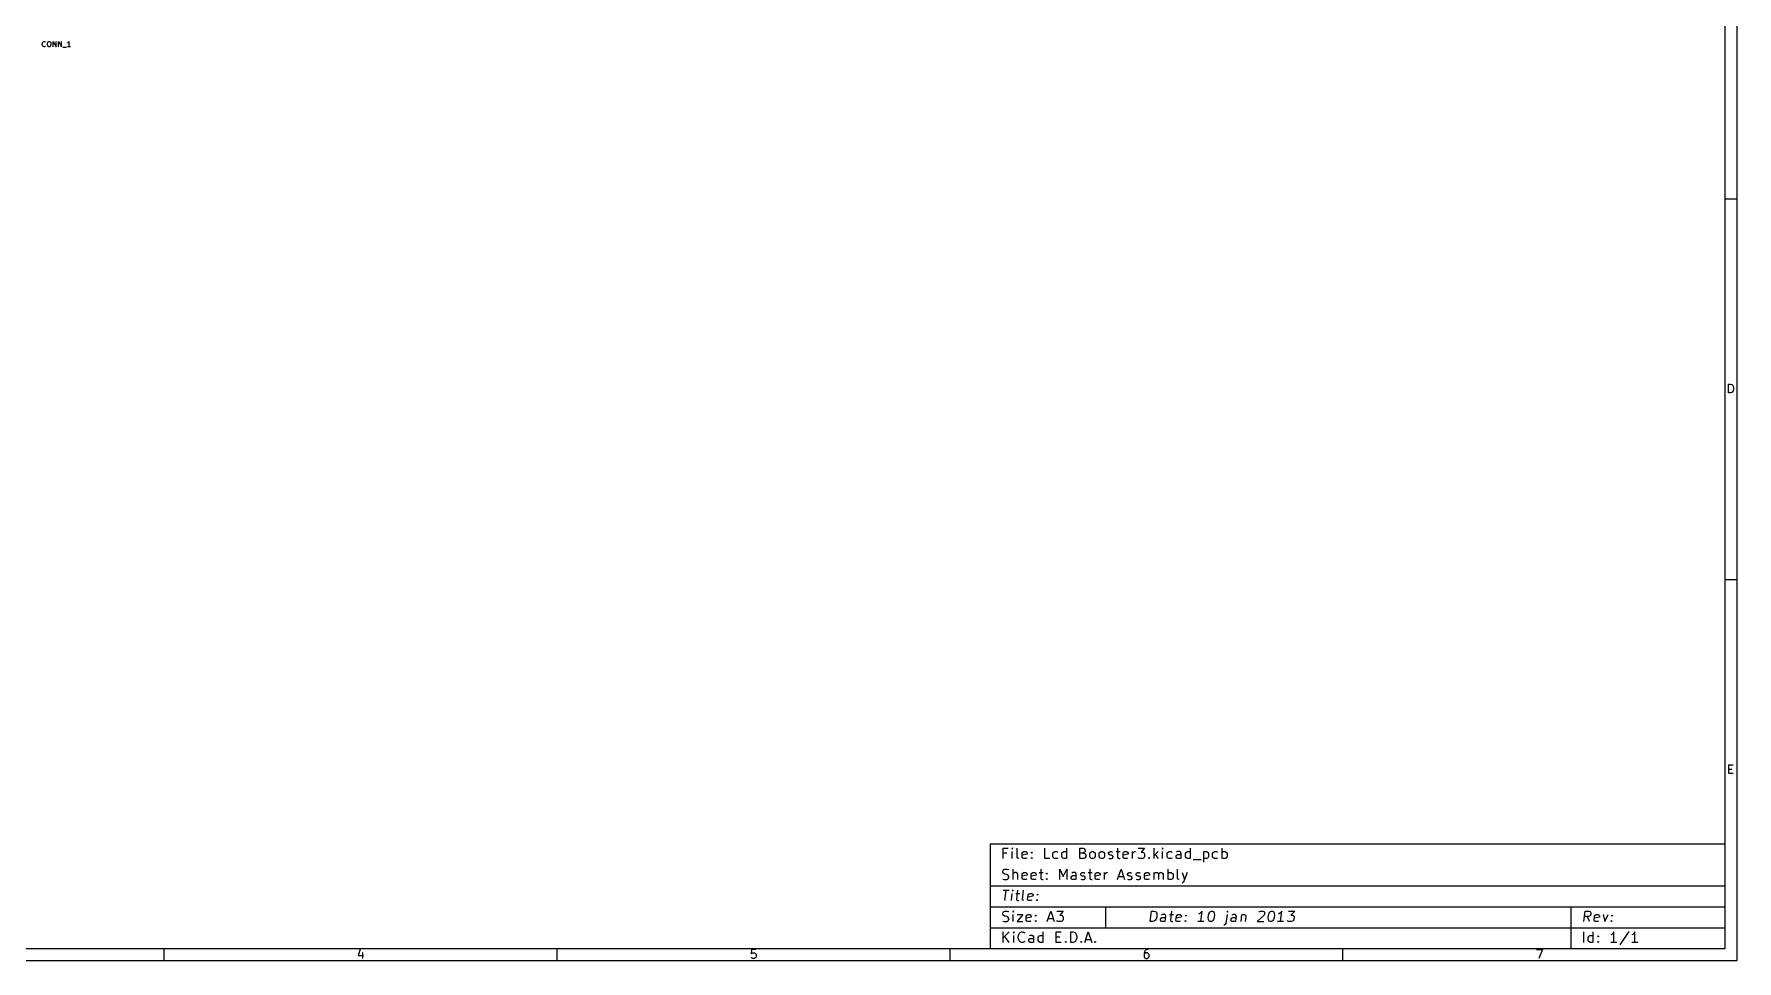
# Model space of a CAD drawing. Extents: x 10 to 410, y -287 to -10.
# Drawn here: x 162.5 to 409.8, y -286.8 to -152.1 of the extents above; entities that cross this region are included whole.
import ezdxf

# ---------------------------------------------------------------- set-up
doc = ezdxf.new("R2010")
doc.units = 0
doc.header["$MEASUREMENT"] = 0
doc.layers.add('Black', color=250, linetype='CONTINUOUS')

msp = doc.modelspace()

# ---------------------------------------------------------------- linework, layer by layer
at = {"layer": 'BLACK'}
for p, q in [((408.051, -11.938), (408.051, -285.064)), ((409.829, -10.16), (409.829, -286.842)), ((163.717, -153.402), (163.753, -153.331)), ((163.753, -153.331), (163.824, -153.259)), ((163.824, -153.259), (163.931, -153.224)), ((163.931, -153.224), (164.003, -153.224)), ((164.003, -153.224), (164.11, -153.259)), ((164.11, -153.259), (164.146, -153.295)), ((164.431, -153.474), (164.467, -153.331)), ((164.467, -153.331), (164.539, -153.259)), ((164.539, -153.259), (164.61, -153.224)), ((164.61, -153.224), (164.753, -153.224)), ((164.753, -153.224), (164.824, -153.259)), ((164.824, -153.259), (164.896, -153.331)), ((164.896, -153.331), (164.931, -153.474)), ((165.253, -153.974), (165.253, -153.224)), ((165.253, -153.224), (165.681, -153.974)), ((165.681, -153.974), (165.681, -153.224)), ((166.039, -153.974), (166.039, -153.224)), ((166.039, -153.224), (166.467, -153.974)), ((166.467, -153.974), (166.467, -153.224)), ((167.503, -153.331), (167.431, -153.402)), ((167.574, -153.224), (167.503, -153.331)), ((167.574, -153.974), (167.574, -153.224)), ((163.681, -153.545), (163.717, -153.402)), ((163.681, -153.652), (163.681, -153.545)), ((163.717, -153.795), (163.681, -153.652)), ((163.753, -153.866), (163.717, -153.795)), ((163.824, -153.938), (163.753, -153.866)), ((163.931, -153.974), (163.824, -153.938)), ((164.003, -153.974), (163.931, -153.974)), ((164.11, -153.938), (164.003, -153.974)), ((164.146, -153.902), (164.11, -153.938)), ((164.431, -153.724), (164.431, -153.474)), ((164.467, -153.866), (164.431, -153.724)), ((164.539, -153.938), (164.467, -153.866)), ((164.61, -153.974), (164.539, -153.938)), ((164.753, -153.974), (164.61, -153.974)), ((164.824, -153.938), (164.753, -153.974)), ((164.896, -153.866), (164.824, -153.938)), ((164.931, -153.724), (164.896, -153.866)), ((164.931, -153.474), (164.931, -153.724)), ((166.646, -154.045), (167.217, -154.045)), ((167.431, -153.402), (167.36, -153.438)), ((167.789, -153.974), (167.36, -153.974)), ((409.829, -176.124), (408.051, -176.124)), ((408.607, -204.298), (408.607, -203.028)), ((408.607, -203.028), (408.91, -203.028)), ((408.91, -204.298), (408.607, -204.298)), ((408.91, -203.028), (409.091, -203.089)), ((409.091, -204.238), (408.91, -204.298)), ((409.091, -203.089), (409.212, -203.21)), ((409.212, -204.117), (409.091, -204.238)), ((409.212, -203.21), (409.273, -203.331)), ((409.273, -203.996), (409.212, -204.117)), ((409.273, -203.331), (409.333, -203.573)), ((409.333, -203.754), (409.273, -203.996)), ((409.333, -203.573), (409.333, -203.754)), ((409.829, -231.445), (408.051, -231.445)), ((408.668, -259.619), (408.668, -258.349)), ((408.668, -258.349), (409.273, -258.349)), ((408.668, -258.954), (409.091, -258.954)), ((409.273, -259.619), (408.668, -259.619)), ((301.371, -269.824), (301.371, -285.064)), ((301.371, -269.824), (408.051, -269.824)), ((301.371, -269.824), (408.051, -269.824)), ((303.258, -271.965), (303.258, -270.441)), ((303.258, -270.441), (303.984, -270.441)), ((303.766, -271.167), (303.258, -271.167)), ((304.564, -270.441), (304.492, -270.514)), ((304.492, -270.514), (304.564, -270.586)), ((304.637, -270.514), (304.564, -270.441)), ((304.564, -270.441), (304.564, -270.586)), ((304.564, -270.586), (304.637, -270.514)), ((304.564, -271.965), (304.564, -270.949)), ((305.29, -271.747), (305.29, -270.441)), ((305.362, -271.892), (305.29, -271.747)), ((305.508, -271.965), (305.362, -271.892)), ((306.016, -271.167), (306.088, -271.022)), ((306.016, -271.747), (306.016, -271.167)), ((306.741, -271.312), (306.016, -271.457)), ((306.088, -271.892), (306.016, -271.747)), ((306.088, -271.022), (306.233, -270.949)), ((306.233, -271.965), (306.088, -271.892)), ((306.233, -270.949), (306.524, -270.949)), ((306.524, -271.965), (306.233, -271.965)), ((306.524, -270.949), (306.669, -271.022)), ((306.669, -271.892), (306.524, -271.965)), ((306.669, -271.022), (306.741, -271.167)), ((306.741, -271.167), (306.741, -271.312)), ((307.322, -271.094), (307.394, -271.022)), ((307.394, -271.167), (307.322, -271.094)), ((307.322, -271.892), (307.394, -271.82)), ((307.394, -271.965), (307.322, -271.892)), ((307.394, -271.022), (307.467, -271.094)), ((307.394, -271.022), (307.394, -271.167)), ((307.467, -271.094), (307.394, -271.167)), ((307.394, -271.82), (307.467, -271.892)), ((307.394, -271.82), (307.394, -271.965)), ((307.467, -271.892), (307.394, -271.965)), ((309.281, -271.965), (309.281, -270.441)), ((310.007, -271.965), (309.281, -271.965)), ((310.442, -271.239), (310.515, -271.094)), ((310.442, -271.675), (310.442, -271.239)), ((310.515, -271.82), (310.442, -271.675)), ((310.515, -271.094), (310.588, -271.022)), ((310.588, -271.892), (310.515, -271.82)), ((310.588, -271.022), (310.733, -270.949)), ((310.733, -271.965), (310.588, -271.892)), ((310.733, -270.949), (311.023, -270.949)), ((311.023, -271.965), (310.733, -271.965)), ((311.023, -270.949), (311.168, -271.022)), ((311.168, -271.892), (311.023, -271.965)), ((311.749, -271.239), (311.821, -271.094)), ((311.749, -271.675), (311.749, -271.239)), ((311.821, -271.82), (311.749, -271.675)), ((311.821, -271.094), (311.894, -271.022)), ((311.894, -271.892), (311.821, -271.82)), ((311.894, -271.022), (312.039, -270.949)), ((312.039, -271.965), (311.894, -271.892)), ((312.039, -270.949), (312.329, -270.949)), ((312.329, -271.965), (312.039, -271.965)), ((312.329, -270.949), (312.474, -271.022)), ((312.474, -271.892), (312.329, -271.965)), ((312.474, -271.965), (312.474, -270.441)), ((314.361, -271.965), (314.361, -270.441)), ((314.361, -270.441), (314.869, -270.441)), ((314.869, -271.167), (314.361, -271.167)), ((314.942, -271.965), (314.361, -271.965)), ((314.869, -270.441), (315.014, -270.514)), ((315.014, -271.094), (314.869, -271.167)), ((314.869, -271.167), (315.087, -271.239)), ((315.087, -271.892), (314.942, -271.965)), ((315.014, -270.514), (315.087, -270.586)), ((315.087, -271.022), (315.014, -271.094)), ((315.087, -270.586), (315.16, -270.731)), ((315.16, -270.876), (315.087, -271.022)), ((315.087, -271.239), (315.16, -271.312)), ((315.16, -271.82), (315.087, -271.892)), ((315.16, -270.731), (315.16, -270.876)), ((315.16, -271.312), (315.232, -271.457)), ((315.232, -271.675), (315.16, -271.82)), ((315.232, -271.457), (315.232, -271.675)), ((315.813, -271.239), (315.885, -271.094)), ((315.813, -271.675), (315.813, -271.239)), ((315.885, -271.82), (315.813, -271.675)), ((315.885, -271.094), (315.958, -271.022)), ((315.958, -271.892), (315.885, -271.82)), ((315.958, -271.022), (316.103, -270.949)), ((316.103, -271.965), (315.958, -271.892)), ((316.103, -270.949), (316.321, -270.949)), ((316.321, -271.965), (316.103, -271.965)), ((316.321, -270.949), (316.466, -271.022)), ((316.466, -271.892), (316.321, -271.965)), ((316.466, -271.022), (316.538, -271.094)), ((316.538, -271.82), (316.466, -271.892)), ((316.538, -271.094), (316.611, -271.239)), ((316.611, -271.675), (316.538, -271.82)), ((316.611, -271.239), (316.611, -271.675)), ((317.192, -271.239), (317.264, -271.094)), ((317.192, -271.675), (317.192, -271.239)), ((317.264, -271.82), (317.192, -271.675)), ((317.264, -271.094), (317.337, -271.022)), ((317.337, -271.892), (317.264, -271.82)), ((317.337, -271.022), (317.482, -270.949)), ((317.482, -271.965), (317.337, -271.892)), ((317.482, -270.949), (317.7, -270.949)), ((317.7, -271.965), (317.482, -271.965)), ((317.7, -270.949), (317.845, -271.022)), ((317.845, -271.892), (317.7, -271.965)), ((317.845, -271.022), (317.917, -271.094)), ((317.917, -271.82), (317.845, -271.892)), ((317.917, -271.094), (317.99, -271.239)), ((317.99, -271.675), (317.917, -271.82)), ((317.99, -271.239), (317.99, -271.675)), ((318.57, -271.167), (318.643, -271.022)), ((318.57, -271.239), (318.57, -271.167)), ((318.643, -271.384), (318.57, -271.239)), ((318.57, -271.892), (318.716, -271.965)), ((318.643, -271.022), (318.788, -270.949)), ((318.788, -271.457), (318.643, -271.384)), ((318.716, -271.965), (319.006, -271.965)), ((318.788, -270.949), (319.006, -270.949)), ((319.006, -271.457), (318.788, -271.457)), ((319.006, -270.949), (319.151, -271.022)), ((319.151, -271.53), (319.006, -271.457)), ((319.006, -271.965), (319.151, -271.892)), ((319.224, -271.675), (319.151, -271.53)), ((319.151, -271.892), (319.224, -271.747)), ((319.224, -271.747), (319.224, -271.675)), ((319.659, -270.949), (320.24, -270.949)), ((319.877, -270.441), (319.877, -271.747)), ((319.877, -271.747), (319.949, -271.892)), ((319.949, -271.892), (320.094, -271.965)), ((320.094, -271.965), (320.24, -271.965)), ((320.675, -271.167), (320.748, -271.022)), ((320.675, -271.747), (320.675, -271.167)), ((321.401, -271.312), (320.675, -271.457)), ((320.748, -271.892), (320.675, -271.747)), ((320.748, -271.022), (320.893, -270.949)), ((320.893, -271.965), (320.748, -271.892)), ((320.893, -270.949), (321.183, -270.949)), ((321.183, -271.965), (320.893, -271.965)), ((321.183, -270.949), (321.328, -271.022)), ((321.328, -271.892), (321.183, -271.965)), ((321.328, -271.022), (321.401, -271.167)), ((321.401, -271.167), (321.401, -271.312)), ((322.054, -271.965), (322.054, -270.949)), ((322.054, -271.239), (322.126, -271.094)), ((322.126, -271.094), (322.199, -271.022)), ((322.199, -271.022), (322.344, -270.949)), ((322.344, -270.949), (322.489, -270.949)), ((322.852, -270.441), (323.796, -270.441)), ((322.925, -271.892), (322.852, -271.82)), ((323.07, -271.965), (322.925, -271.892)), ((323.505, -271.965), (323.07, -271.965)), ((323.796, -270.441), (323.288, -271.022)), ((323.288, -271.022), (323.505, -271.022)), ((323.505, -271.022), (323.65, -271.094)), ((323.65, -271.892), (323.505, -271.965)), ((323.65, -271.094), (323.723, -271.167)), ((323.723, -271.82), (323.65, -271.892)), ((323.723, -271.167), (323.796, -271.312)), ((323.796, -271.675), (323.723, -271.82)), ((323.796, -271.312), (323.796, -271.675)), ((324.376, -271.892), (324.449, -271.82)), ((324.449, -271.965), (324.376, -271.892)), ((324.449, -271.82), (324.521, -271.892)), ((324.449, -271.82), (324.449, -271.965)), ((324.521, -271.892), (324.449, -271.965)), ((325.174, -271.965), (325.174, -270.441)), ((325.755, -270.949), (325.174, -271.53)), ((325.32, -271.384), (325.755, -271.965)), ((326.408, -270.441), (326.336, -270.514)), ((326.336, -270.514), (326.408, -270.586)), ((326.481, -270.514), (326.408, -270.441)), ((326.408, -270.441), (326.408, -270.586)), ((326.408, -270.586), (326.481, -270.514)), ((326.408, -271.965), (326.408, -270.949)), ((327.061, -271.239), (327.134, -271.094)), ((327.061, -271.675), (327.061, -271.239)), ((327.134, -271.82), (327.061, -271.675)), ((327.134, -271.094), (327.206, -271.022)), ((327.206, -271.892), (327.134, -271.82)), ((327.206, -271.022), (327.352, -270.949)), ((327.352, -271.965), (327.206, -271.892)), ((327.352, -270.949), (327.642, -270.949)), ((327.642, -271.965), (327.352, -271.965)), ((327.642, -270.949), (327.787, -271.022)), ((327.787, -271.892), (327.642, -271.965)), ((328.368, -271.602), (328.44, -271.457)), ((328.368, -271.747), (328.368, -271.602)), ((328.44, -271.892), (328.368, -271.747)), ((328.585, -270.949), (328.44, -271.022)), ((328.44, -271.457), (328.585, -271.384)), ((328.585, -271.965), (328.44, -271.892)), ((328.876, -270.949), (328.585, -270.949)), ((328.585, -271.384), (328.948, -271.384)), ((328.948, -271.965), (328.585, -271.965)), ((329.021, -271.022), (328.876, -270.949)), ((328.948, -271.384), (329.093, -271.312)), ((329.093, -271.892), (328.948, -271.965)), ((329.093, -271.167), (329.021, -271.022)), ((329.093, -271.965), (329.093, -271.167)), ((329.746, -271.239), (329.819, -271.094)), ((329.746, -271.675), (329.746, -271.239)), ((329.819, -271.82), (329.746, -271.675)), ((329.819, -271.094), (329.892, -271.022)), ((329.892, -271.892), (329.819, -271.82)), ((329.892, -271.022), (330.037, -270.949)), ((330.037, -271.965), (329.892, -271.892)), ((330.037, -270.949), (330.327, -270.949)), ((330.327, -271.965), (330.037, -271.965)), ((330.327, -270.949), (330.472, -271.022)), ((330.472, -271.892), (330.327, -271.965)), ((330.472, -271.965), (330.472, -270.441)), ((332.359, -270.949), (332.359, -272.473)), ((332.359, -271.022), (332.504, -270.949)), ((332.504, -271.965), (332.359, -271.892)), ((332.504, -270.949), (332.794, -270.949)), ((332.794, -271.965), (332.504, -271.965)), ((332.794, -270.949), (332.94, -271.022)), ((332.94, -271.892), (332.794, -271.965)), ((332.94, -271.022), (333.012, -271.094)), ((333.012, -271.82), (332.94, -271.892)), ((333.012, -271.094), (333.085, -271.239)), ((333.085, -271.675), (333.012, -271.82)), ((333.085, -271.239), (333.085, -271.675)), ((333.665, -271.239), (333.738, -271.094)), ((333.665, -271.675), (333.665, -271.239)), ((333.738, -271.82), (333.665, -271.675)), ((333.738, -271.094), (333.81, -271.022)), ((333.81, -271.892), (333.738, -271.82)), ((333.81, -271.022), (333.956, -270.949)), ((333.956, -271.965), (333.81, -271.892)), ((333.956, -270.949), (334.246, -270.949)), ((334.246, -271.965), (333.956, -271.965)), ((334.246, -270.949), (334.391, -271.022)), ((334.391, -271.892), (334.246, -271.965)), ((335.044, -271.965), (335.044, -270.441)), ((335.044, -271.022), (335.189, -270.949)), ((335.189, -271.965), (335.044, -271.892)), ((335.189, -270.949), (335.48, -270.949)), ((335.48, -271.965), (335.189, -271.965)), ((335.48, -270.949), (335.625, -271.022)), ((335.625, -271.892), (335.48, -271.965)), ((335.625, -271.022), (335.697, -271.094)), ((335.697, -271.82), (335.625, -271.892)), ((335.697, -271.094), (335.77, -271.239)), ((335.77, -271.675), (335.697, -271.82)), ((335.77, -271.239), (335.77, -271.675)), ((303.185, -273.779), (303.258, -273.634)), ((303.185, -273.924), (303.185, -273.779)), ((303.258, -274.07), (303.185, -273.924)), ((303.258, -273.634), (303.33, -273.562)), ((303.33, -274.142), (303.258, -274.07)), ((303.33, -273.562), (303.476, -273.489)), ((303.476, -274.215), (303.33, -274.142)), ((303.476, -273.489), (303.838, -273.489)), ((303.766, -274.287), (303.476, -274.215)), ((303.911, -274.36), (303.766, -274.287)), ((303.838, -273.489), (304.056, -273.562)), ((303.984, -274.432), (303.911, -274.36)), ((304.056, -274.578), (303.984, -274.432)), ((304.709, -275.013), (304.709, -273.489)), ((304.782, -274.07), (304.709, -274.142)), ((304.927, -273.997), (304.782, -274.07)), ((305.145, -273.997), (304.927, -273.997)), ((305.29, -274.07), (305.145, -273.997)), ((305.362, -274.215), (305.29, -274.07)), ((305.362, -275.013), (305.362, -274.215)), ((306.016, -274.215), (306.088, -274.07)), ((306.016, -274.795), (306.016, -274.215)), ((306.741, -274.36), (306.016, -274.505)), ((306.088, -274.07), (306.233, -273.997)), ((306.233, -273.997), (306.524, -273.997)), ((306.524, -273.997), (306.669, -274.07)), ((306.669, -274.07), (306.741, -274.215)), ((306.741, -274.215), (306.741, -274.36)), ((307.322, -274.215), (307.394, -274.07)), ((307.322, -274.795), (307.322, -274.215)), ((308.048, -274.36), (307.322, -274.505)), ((307.394, -274.07), (307.54, -273.997)), ((307.54, -273.997), (307.83, -273.997)), ((307.83, -273.997), (307.975, -274.07)), ((307.975, -274.07), (308.048, -274.215)), ((308.048, -274.215), (308.048, -274.36)), ((308.483, -273.997), (309.064, -273.997)), ((308.701, -273.489), (308.701, -274.795)), ((309.499, -274.142), (309.572, -274.07)), ((309.572, -274.215), (309.499, -274.142)), ((309.572, -274.07), (309.644, -274.142)), ((309.572, -274.07), (309.572, -274.215)), ((309.644, -274.142), (309.572, -274.215)), ((311.458, -275.013), (311.458, -273.489)), ((311.458, -273.489), (311.966, -274.578)), ((311.966, -274.578), (312.474, -273.489)), ((312.474, -273.489), (312.474, -275.013)), ((313.128, -274.65), (313.2, -274.505)), ((313.345, -273.997), (313.2, -274.07)), ((313.2, -274.505), (313.345, -274.432)), ((313.636, -273.997), (313.345, -273.997)), ((313.345, -274.432), (313.708, -274.432)), ((313.781, -274.07), (313.636, -273.997)), ((313.708, -274.432), (313.853, -274.36)), ((313.853, -274.215), (313.781, -274.07)), ((313.853, -275.013), (313.853, -274.215)), ((314.506, -274.215), (314.579, -274.07)), ((314.506, -274.287), (314.506, -274.215)), ((314.579, -274.432), (314.506, -274.287)), ((314.579, -274.07), (314.724, -273.997)), ((314.724, -274.505), (314.579, -274.432)), ((314.724, -273.997), (314.942, -273.997)), ((314.942, -274.505), (314.724, -274.505)), ((314.942, -273.997), (315.087, -274.07)), ((315.087, -274.578), (314.942, -274.505)), ((315.595, -273.997), (316.176, -273.997)), ((315.813, -273.489), (315.813, -274.795)), ((316.611, -274.215), (316.684, -274.07)), ((316.611, -274.795), (316.611, -274.215)), ((317.337, -274.36), (316.611, -274.505)), ((316.684, -274.07), (316.829, -273.997)), ((316.829, -273.997), (317.119, -273.997)), ((317.119, -273.997), (317.264, -274.07)), ((317.264, -274.07), (317.337, -274.215)), ((317.337, -274.215), (317.337, -274.36)), ((317.99, -275.013), (317.99, -273.997)), ((317.99, -274.287), (318.062, -274.142)), ((318.062, -274.142), (318.135, -274.07)), ((318.135, -274.07), (318.28, -273.997)), ((318.28, -273.997), (318.425, -273.997)), ((319.877, -275.013), (320.385, -273.489)), ((320.385, -273.489), (320.893, -275.013)), ((321.328, -274.215), (321.401, -274.07)), ((321.328, -274.287), (321.328, -274.215)), ((321.401, -274.432), (321.328, -274.287)), ((321.401, -274.07), (321.546, -273.997)), ((321.546, -274.505), (321.401, -274.432)), ((321.546, -273.997), (321.764, -273.997)), ((321.764, -274.505), (321.546, -274.505)), ((321.764, -273.997), (321.909, -274.07)), ((321.909, -274.578), (321.764, -274.505)), ((322.562, -274.215), (322.634, -274.07)), ((322.562, -274.287), (322.562, -274.215)), ((322.634, -274.432), (322.562, -274.287)), ((322.634, -274.07), (322.78, -273.997)), ((322.78, -274.505), (322.634, -274.432)), ((322.78, -273.997), (322.997, -273.997)), ((322.997, -274.505), (322.78, -274.505)), ((322.997, -273.997), (323.142, -274.07)), ((323.142, -274.578), (322.997, -274.505)), ((323.796, -274.215), (323.868, -274.07)), ((323.796, -274.795), (323.796, -274.215)), ((324.521, -274.36), (323.796, -274.505)), ((323.868, -274.07), (324.013, -273.997)), ((324.013, -273.997), (324.304, -273.997)), ((324.304, -273.997), (324.449, -274.07)), ((324.449, -274.07), (324.521, -274.215)), ((324.521, -274.215), (324.521, -274.36)), ((325.174, -275.013), (325.174, -273.997)), ((325.174, -274.142), (325.247, -274.07)), ((325.247, -274.07), (325.392, -273.997)), ((325.392, -273.997), (325.61, -273.997)), ((325.61, -273.997), (325.755, -274.07)), ((325.755, -274.07), (325.828, -274.215)), ((325.828, -274.215), (325.9, -274.07)), ((325.828, -274.215), (325.828, -275.013)), ((325.9, -274.07), (326.045, -273.997)), ((326.045, -273.997), (326.263, -273.997)), ((326.263, -273.997), (326.408, -274.07)), ((326.408, -274.07), (326.481, -274.215)), ((326.481, -274.215), (326.481, -275.013)), ((327.206, -275.013), (327.206, -273.489)), ((327.206, -274.07), (327.352, -273.997)), ((327.352, -273.997), (327.642, -273.997)), ((327.642, -273.997), (327.787, -274.07)), ((327.787, -274.07), (327.86, -274.142)), ((327.86, -274.142), (327.932, -274.287)), ((327.932, -274.287), (327.932, -274.723)), ((328.585, -274.795), (328.585, -273.489)), ((329.238, -273.997), (329.601, -275.013)), ((329.964, -273.997), (329.601, -275.013)), ((330.835, -272.11), (331.996, -272.11)), ((301.371, -275.92), (408.051, -275.92)), ((303.185, -274.94), (303.403, -275.013)), ((303.249, -276.537), (304.12, -276.537)), ((303.403, -275.013), (303.766, -275.013)), ((303.494, -278.061), (303.684, -276.537)), ((303.766, -275.013), (303.911, -274.94)), ((303.911, -274.94), (303.984, -274.868)), ((303.984, -274.868), (304.056, -274.723)), ((304.056, -274.723), (304.056, -274.578)), ((304.628, -276.537), (304.546, -276.61)), ((304.546, -276.61), (304.609, -276.682)), ((304.628, -276.537), (304.609, -276.682)), ((304.609, -276.682), (304.691, -276.61)), ((304.691, -276.61), (304.628, -276.537)), ((305.353, -276.537), (305.19, -277.843)), ((306.088, -274.94), (306.016, -274.795)), ((306.061, -277.843), (306.224, -276.537)), ((306.233, -275.013), (306.088, -274.94)), ((306.524, -275.013), (306.233, -275.013)), ((306.669, -274.94), (306.524, -275.013)), ((307.394, -274.94), (307.322, -274.795)), ((307.54, -275.013), (307.394, -274.94)), ((307.83, -275.013), (307.54, -275.013)), ((307.975, -274.94), (307.83, -275.013)), ((308.701, -274.795), (308.773, -274.94)), ((308.773, -274.94), (308.918, -275.013)), ((308.918, -275.013), (309.064, -275.013)), ((309.499, -274.94), (309.572, -274.868)), ((309.572, -275.013), (309.499, -274.94)), ((309.572, -274.868), (309.644, -274.94)), ((309.572, -274.868), (309.572, -275.013)), ((309.644, -274.94), (309.572, -275.013)), ((313.128, -274.795), (313.128, -274.65)), ((313.2, -274.94), (313.128, -274.795)), ((313.345, -275.013), (313.2, -274.94)), ((313.708, -275.013), (313.345, -275.013)), ((313.853, -274.94), (313.708, -275.013)), ((314.506, -274.94), (314.652, -275.013)), ((314.652, -275.013), (314.942, -275.013)), ((314.942, -275.013), (315.087, -274.94)), ((315.16, -274.723), (315.087, -274.578)), ((315.087, -274.94), (315.16, -274.795)), ((315.16, -274.795), (315.16, -274.723)), ((315.813, -274.795), (315.885, -274.94)), ((315.885, -274.94), (316.03, -275.013)), ((316.03, -275.013), (316.176, -275.013)), ((316.684, -274.94), (316.611, -274.795)), ((316.829, -275.013), (316.684, -274.94)), ((317.119, -275.013), (316.829, -275.013)), ((317.264, -274.94), (317.119, -275.013)), ((320.022, -274.578), (320.748, -274.578)), ((321.328, -274.94), (321.473, -275.013)), ((321.473, -275.013), (321.764, -275.013)), ((321.764, -275.013), (321.909, -274.94)), ((321.981, -274.723), (321.909, -274.578)), ((321.909, -274.94), (321.981, -274.795)), ((321.981, -274.795), (321.981, -274.723)), ((322.562, -274.94), (322.707, -275.013)), ((322.707, -275.013), (322.997, -275.013)), ((322.997, -275.013), (323.142, -274.94)), ((323.215, -274.723), (323.142, -274.578)), ((323.142, -274.94), (323.215, -274.795)), ((323.215, -274.795), (323.215, -274.723)), ((323.868, -274.94), (323.796, -274.795)), ((324.013, -275.013), (323.868, -274.94)), ((324.304, -275.013), (324.013, -275.013)), ((324.449, -274.94), (324.304, -275.013)), ((327.352, -275.013), (327.206, -274.94)), ((327.642, -275.013), (327.352, -275.013)), ((327.787, -274.94), (327.642, -275.013)), ((327.86, -274.868), (327.787, -274.94)), ((327.932, -274.723), (327.86, -274.868)), ((328.658, -274.94), (328.585, -274.795)), ((328.803, -275.013), (328.658, -274.94)), ((329.384, -275.448), (329.238, -275.521)), ((329.456, -275.376), (329.384, -275.448)), ((329.601, -275.013), (329.456, -275.376)), ((301.371, -278.968), (408.051, -278.968)), ((304.437, -278.061), (304.564, -277.045)), ((305.072, -277.045), (305.653, -277.045)), ((305.19, -277.843), (305.244, -277.988)), ((305.244, -277.988), (305.381, -278.061)), ((305.381, -278.061), (305.526, -278.061)), ((306.115, -277.988), (306.061, -277.843)), ((306.251, -278.061), (306.115, -277.988)), ((306.787, -277.843), (306.859, -277.263)), ((306.841, -277.988), (306.787, -277.843)), ((307.567, -277.408), (306.823, -277.553)), ((306.977, -278.061), (306.841, -277.988)), ((306.859, -277.263), (306.95, -277.118)), ((306.95, -277.118), (307.104, -277.045)), ((307.267, -278.061), (306.977, -278.061)), ((307.104, -277.045), (307.394, -277.045)), ((307.422, -277.988), (307.267, -278.061)), ((307.394, -277.045), (307.53, -277.118)), ((307.53, -277.118), (307.585, -277.263)), ((307.585, -277.263), (307.567, -277.408)), ((308.075, -277.988), (308.156, -277.916)), ((308.138, -278.061), (308.075, -277.988)), ((308.156, -277.916), (308.138, -278.061)), ((308.22, -277.988), (308.138, -278.061)), ((308.156, -277.916), (308.22, -277.988)), ((308.175, -277.19), (308.256, -277.118)), ((308.238, -277.263), (308.175, -277.19)), ((308.256, -277.118), (308.238, -277.263)), ((308.32, -277.19), (308.238, -277.263)), ((308.256, -277.118), (308.32, -277.19)), ((318.135, -278.968), (318.135, -282.016)), ((385.699, -278.968), (385.699, -285.064)), ((303.185, -279.875), (303.258, -279.73)), ((303.185, -280.02), (303.185, -279.875)), ((303.258, -280.166), (303.185, -280.02)), ((303.185, -281.036), (303.403, -281.109)), ((303.258, -279.73), (303.33, -279.658)), ((303.33, -280.238), (303.258, -280.166)), ((303.33, -279.658), (303.476, -279.585)), ((303.476, -280.311), (303.33, -280.238)), ((303.403, -281.109), (303.766, -281.109)), ((303.476, -279.585), (303.838, -279.585)), ((303.766, -280.383), (303.476, -280.311)), ((303.911, -280.456), (303.766, -280.383)), ((303.766, -281.109), (303.911, -281.036)), ((303.838, -279.585), (304.056, -279.658)), ((303.984, -280.528), (303.911, -280.456)), ((303.911, -281.036), (303.984, -280.964)), ((304.056, -280.674), (303.984, -280.528)), ((303.984, -280.964), (304.056, -280.819)), ((304.056, -280.819), (304.056, -280.674)), ((304.709, -279.585), (304.637, -279.658)), ((304.637, -279.658), (304.709, -279.73)), ((304.782, -279.658), (304.709, -279.585)), ((304.709, -279.585), (304.709, -279.73)), ((304.709, -279.73), (304.782, -279.658)), ((304.709, -281.109), (304.709, -280.093)), ((305.29, -280.093), (306.088, -280.093)), ((306.088, -280.093), (305.29, -281.109)), ((305.29, -281.109), (306.088, -281.109)), ((306.596, -280.311), (306.669, -280.166)), ((306.596, -280.891), (306.596, -280.311)), ((307.322, -280.456), (306.596, -280.601)), ((306.669, -281.036), (306.596, -280.891)), ((306.669, -280.166), (306.814, -280.093)), ((306.814, -281.109), (306.669, -281.036)), ((306.814, -280.093), (307.104, -280.093)), ((307.104, -281.109), (306.814, -281.109)), ((307.104, -280.093), (307.249, -280.166)), ((307.249, -281.036), (307.104, -281.109)), ((307.249, -280.166), (307.322, -280.311)), ((307.322, -280.311), (307.322, -280.456)), ((307.902, -280.238), (307.975, -280.166)), ((307.975, -280.311), (307.902, -280.238)), ((307.902, -281.036), (307.975, -280.964)), ((307.975, -281.109), (307.902, -281.036)), ((307.975, -280.166), (308.048, -280.238)), ((307.975, -280.166), (307.975, -280.311)), ((308.048, -280.238), (307.975, -280.311)), ((307.975, -280.964), (308.048, -281.036)), ((307.975, -280.964), (307.975, -281.109)), ((308.048, -281.036), (307.975, -281.109)), ((309.644, -281.109), (310.152, -279.585)), ((309.789, -280.674), (310.515, -280.674)), ((310.152, -279.585), (310.66, -281.109)), ((311.023, -279.585), (311.966, -279.585)), ((311.096, -281.036), (311.023, -280.964)), ((311.241, -281.109), (311.096, -281.036)), ((311.676, -281.109), (311.241, -281.109)), ((311.966, -279.585), (311.458, -280.166)), ((311.458, -280.166), (311.676, -280.166)), ((311.676, -280.166), (311.821, -280.238)), ((311.821, -281.036), (311.676, -281.109)), ((311.821, -280.238), (311.894, -280.311)), ((311.894, -280.964), (311.821, -281.036)), ((311.894, -280.311), (311.966, -280.456)), ((311.966, -280.819), (311.894, -280.964)), ((311.966, -280.456), (311.966, -280.819)), ((324.612, -281.109), (324.803, -279.585)), ((324.975, -281.109), (324.612, -281.109)), ((324.803, -279.585), (325.165, -279.585)), ((325.202, -281.036), (324.975, -281.109)), ((325.165, -279.585), (325.374, -279.658)), ((325.365, -280.891), (325.202, -281.036)), ((325.456, -280.746), (325.365, -280.891)), ((325.374, -279.658), (325.501, -279.803)), ((325.565, -280.456), (325.456, -280.746)), ((325.501, -279.803), (325.555, -279.948)), ((325.555, -279.948), (325.592, -280.238)), ((325.592, -280.238), (325.565, -280.456)), ((326.091, -280.891), (326.109, -280.746)), ((326.145, -281.036), (326.091, -280.891)), ((326.109, -280.746), (326.2, -280.601)), ((326.281, -281.109), (326.145, -281.036)), ((326.2, -280.601), (326.354, -280.528)), ((326.408, -280.093), (326.254, -280.166)), ((326.644, -281.109), (326.281, -281.109)), ((326.354, -280.528), (326.717, -280.528)), ((326.698, -280.093), (326.408, -280.093)), ((326.798, -281.036), (326.644, -281.109)), ((326.834, -280.166), (326.698, -280.093)), ((326.717, -280.528), (326.871, -280.456)), ((326.789, -281.109), (326.889, -280.311)), ((326.889, -280.311), (326.834, -280.166)), ((327.424, -280.093), (328.005, -280.093)), ((327.705, -279.585), (327.542, -280.891)), ((327.542, -280.891), (327.596, -281.036)), ((327.596, -281.036), (327.733, -281.109)), ((327.733, -281.109), (327.878, -281.109)), ((328.34, -280.891), (328.413, -280.311)), ((328.395, -281.036), (328.34, -280.891)), ((329.12, -280.456), (328.377, -280.601)), ((328.531, -281.109), (328.395, -281.036)), ((328.413, -280.311), (328.504, -280.166)), ((328.504, -280.166), (328.658, -280.093)), ((328.821, -281.109), (328.531, -281.109)), ((328.658, -280.093), (328.948, -280.093)), ((328.975, -281.036), (328.821, -281.109)), ((328.948, -280.093), (329.084, -280.166)), ((329.084, -280.166), (329.139, -280.311)), ((329.139, -280.311), (329.12, -280.456)), ((329.628, -281.036), (329.71, -280.964)), ((329.692, -281.109), (329.628, -281.036)), ((329.71, -280.964), (329.692, -281.109)), ((329.774, -281.036), (329.692, -281.109)), ((329.71, -280.964), (329.774, -281.036)), ((329.728, -280.238), (329.81, -280.166)), ((329.792, -280.311), (329.728, -280.238)), ((329.81, -280.166), (329.792, -280.311)), ((329.873, -280.238), (329.792, -280.311)), ((329.81, -280.166), (329.873, -280.238)), ((332.377, -281.109), (331.506, -281.109)), ((331.797, -279.948), (331.642, -280.02)), ((331.96, -279.803), (331.797, -279.948)), ((331.942, -281.109), (332.132, -279.585)), ((332.132, -279.585), (331.96, -279.803)), ((333.03, -280.528), (333.076, -280.166)), ((333.067, -280.819), (333.03, -280.528)), ((333.121, -280.964), (333.067, -280.819)), ((333.076, -280.166), (333.184, -279.875)), ((333.184, -281.036), (333.121, -280.964)), ((333.184, -279.875), (333.275, -279.73)), ((333.321, -281.109), (333.184, -281.036)), ((333.275, -279.73), (333.357, -279.658)), ((333.466, -281.109), (333.321, -281.109)), ((333.357, -279.658), (333.511, -279.585)), ((333.62, -281.036), (333.466, -281.109)), ((333.511, -279.585), (333.656, -279.585)), ((333.702, -280.964), (333.62, -281.036)), ((333.656, -279.585), (333.792, -279.658)), ((333.792, -280.819), (333.702, -280.964)), ((333.792, -279.658), (333.856, -279.73)), ((333.901, -280.528), (333.792, -280.819)), ((333.856, -279.73), (333.91, -279.875)), ((333.946, -280.166), (333.901, -280.528)), ((333.91, -279.875), (333.946, -280.166)), ((335.362, -281.617), (335.289, -281.617)), ((335.516, -281.544), (335.362, -281.617)), ((335.607, -281.399), (335.516, -281.544)), ((335.77, -280.093), (335.607, -281.399)), ((335.833, -279.585), (335.752, -279.658)), ((335.752, -279.658), (335.815, -279.73)), ((335.833, -279.585), (335.815, -279.73)), ((335.815, -279.73), (335.897, -279.658)), ((335.897, -279.658), (335.833, -279.585)), ((336.323, -280.891), (336.341, -280.746)), ((336.378, -281.036), (336.323, -280.891)), ((336.341, -280.746), (336.432, -280.601)), ((336.514, -281.109), (336.378, -281.036)), ((336.432, -280.601), (336.586, -280.528)), ((336.641, -280.093), (336.486, -280.166)), ((336.877, -281.109), (336.514, -281.109)), ((336.586, -280.528), (336.949, -280.528)), ((336.931, -280.093), (336.641, -280.093)), ((337.031, -281.036), (336.877, -281.109)), ((337.067, -280.166), (336.931, -280.093)), ((336.949, -280.528), (337.103, -280.456)), ((337.022, -281.109), (337.122, -280.311)), ((337.122, -280.311), (337.067, -280.166)), ((337.874, -280.093), (337.747, -281.109)), ((337.856, -280.238), (337.938, -280.166)), ((337.938, -280.166), (338.092, -280.093)), ((338.092, -280.093), (338.31, -280.093)), ((338.31, -280.093), (338.446, -280.166)), ((338.5, -280.311), (338.401, -281.109)), ((338.446, -280.166), (338.5, -280.311)), ((341.122, -280.238), (340.142, -281.109)), ((340.142, -281.109), (341.086, -281.109)), ((340.387, -279.73), (340.469, -279.658)), ((340.469, -279.658), (340.623, -279.585)), ((340.623, -279.585), (340.986, -279.585)), ((340.986, -279.585), (341.122, -279.658)), ((341.122, -279.658), (341.185, -279.73)), ((341.222, -280.02), (341.122, -280.238)), ((341.185, -279.73), (341.24, -279.875)), ((341.24, -279.875), (341.222, -280.02)), ((341.739, -280.528), (341.784, -280.166)), ((341.775, -280.819), (341.739, -280.528)), ((341.83, -280.964), (341.775, -280.819)), ((341.784, -280.166), (341.893, -279.875)), ((341.893, -281.036), (341.83, -280.964)), ((341.893, -279.875), (341.984, -279.73)), ((342.029, -281.109), (341.893, -281.036)), ((341.984, -279.73), (342.065, -279.658)), ((342.174, -281.109), (342.029, -281.109)), ((342.065, -279.658), (342.22, -279.585)), ((342.329, -281.036), (342.174, -281.109)), ((342.22, -279.585), (342.365, -279.585)), ((342.41, -280.964), (342.329, -281.036)), ((342.365, -279.585), (342.501, -279.658)), ((342.501, -280.819), (342.41, -280.964)), ((342.501, -279.658), (342.564, -279.73)), ((342.61, -280.528), (342.501, -280.819)), ((342.564, -279.73), (342.619, -279.875)), ((342.655, -280.166), (342.61, -280.528)), ((342.619, -279.875), (342.655, -280.166)), ((343.989, -281.109), (343.118, -281.109)), ((343.408, -279.948), (343.254, -280.02)), ((343.571, -279.803), (343.408, -279.948)), ((343.553, -281.109), (343.744, -279.585)), ((343.744, -279.585), (343.571, -279.803)), ((344.578, -281.036), (344.515, -280.964)), ((344.714, -281.109), (344.578, -281.036)), ((344.687, -279.585), (345.631, -279.585)), ((345.15, -281.109), (344.714, -281.109)), ((345.631, -279.585), (345.05, -280.166)), ((345.05, -280.166), (345.268, -280.166)), ((345.304, -281.036), (345.15, -281.109)), ((345.268, -280.166), (345.404, -280.238)), ((345.386, -280.964), (345.304, -281.036)), ((345.476, -280.819), (345.386, -280.964)), ((345.404, -280.238), (345.467, -280.311)), ((345.467, -280.311), (345.522, -280.456)), ((345.522, -280.456), (345.476, -280.819)), ((387.604, -281.109), (387.794, -279.585)), ((388.275, -280.383), (387.695, -280.383)), ((387.794, -279.585), (388.375, -279.585)), ((388.475, -281.109), (388.058, -280.383)), ((388.429, -280.311), (388.275, -280.383)), ((388.375, -279.585), (388.511, -279.658)), ((388.511, -280.238), (388.429, -280.311)), ((388.511, -279.658), (388.575, -279.73)), ((388.602, -280.093), (388.511, -280.238)), ((388.575, -279.73), (388.629, -279.875)), ((388.629, -279.875), (388.602, -280.093)), ((389.083, -280.891), (389.155, -280.311)), ((389.137, -281.036), (389.083, -280.891)), ((389.863, -280.456), (389.119, -280.601)), ((389.273, -281.109), (389.137, -281.036)), ((389.155, -280.311), (389.246, -280.166)), ((389.246, -280.166), (389.4, -280.093)), ((389.563, -281.109), (389.273, -281.109)), ((389.4, -280.093), (389.69, -280.093)), ((389.718, -281.036), (389.563, -281.109)), ((389.69, -280.093), (389.827, -280.166)), ((389.827, -280.166), (389.881, -280.311)), ((389.881, -280.311), (389.863, -280.456)), ((390.416, -280.093), (390.652, -281.109)), ((390.652, -281.109), (391.142, -280.093)), ((391.532, -281.036), (391.614, -280.964)), ((391.595, -281.109), (391.532, -281.036)), ((391.614, -280.964), (391.595, -281.109)), ((391.677, -281.036), (391.595, -281.109)), ((391.614, -280.964), (391.677, -281.036)), ((391.632, -280.238), (391.713, -280.166)), ((391.695, -280.311), (391.632, -280.238)), ((391.713, -280.166), (391.695, -280.311)), ((391.777, -280.238), (391.695, -280.311)), ((391.713, -280.166), (391.777, -280.238)), ((301.371, -282.016), (408.051, -282.016)), ((303.258, -284.157), (303.258, -282.633)), ((304.129, -282.633), (303.258, -283.504)), ((304.129, -284.157), (303.476, -283.286)), ((304.782, -282.633), (304.709, -282.706)), ((304.709, -282.706), (304.782, -282.778)), ((304.854, -282.706), (304.782, -282.633)), ((304.782, -282.633), (304.782, -282.778)), ((304.782, -282.778), (304.854, -282.706)), ((304.782, -284.157), (304.782, -283.141)), ((305.435, -283.286), (305.508, -282.996)), ((305.435, -283.504), (305.435, -283.286)), ((305.508, -283.794), (305.435, -283.504)), ((305.508, -282.996), (305.58, -282.851)), ((305.58, -283.939), (305.508, -283.794)), ((305.58, -282.851), (305.725, -282.706)), ((305.725, -284.084), (305.58, -283.939)), ((305.725, -282.706), (305.943, -282.633)), ((305.943, -284.157), (305.725, -284.084)), ((305.943, -282.633), (306.088, -282.633)), ((306.088, -284.157), (305.943, -284.157)), ((306.088, -282.633), (306.306, -282.706)), ((306.306, -284.084), (306.088, -284.157)), ((306.306, -282.706), (306.378, -282.778)), ((306.378, -284.012), (306.306, -284.084)), ((306.959, -283.794), (307.032, -283.649)), ((306.959, -283.939), (306.959, -283.794)), ((307.032, -284.084), (306.959, -283.939)), ((307.177, -283.141), (307.032, -283.214)), ((307.032, -283.649), (307.177, -283.576)), ((307.177, -284.157), (307.032, -284.084)), ((307.467, -283.141), (307.177, -283.141)), ((307.177, -283.576), (307.54, -283.576)), ((307.54, -284.157), (307.177, -284.157)), ((307.612, -283.214), (307.467, -283.141)), ((307.54, -283.576), (307.685, -283.504)), ((307.685, -284.084), (307.54, -284.157)), ((307.685, -283.359), (307.612, -283.214)), ((307.685, -284.157), (307.685, -283.359)), ((308.338, -283.431), (308.41, -283.286)), ((308.338, -283.867), (308.338, -283.431)), ((308.41, -284.012), (308.338, -283.867)), ((308.41, -283.286), (308.483, -283.214)), ((308.483, -284.084), (308.41, -284.012)), ((308.483, -283.214), (308.628, -283.141)), ((308.628, -284.157), (308.483, -284.084)), ((308.628, -283.141), (308.918, -283.141)), ((308.918, -284.157), (308.628, -284.157)), ((308.918, -283.141), (309.064, -283.214)), ((309.064, -284.084), (308.918, -284.157)), ((309.064, -284.157), (309.064, -282.633)), ((310.95, -284.157), (310.95, -282.633)), ((310.95, -282.633), (311.676, -282.633)), ((310.95, -283.359), (311.458, -283.359)), ((311.676, -284.157), (310.95, -284.157)), ((312.257, -284.084), (312.329, -284.012)), ((312.329, -284.157), (312.257, -284.084)), ((312.329, -284.012), (312.402, -284.084)), ((312.329, -284.012), (312.329, -284.157)), ((312.402, -284.084), (312.329, -284.157)), ((313.055, -284.157), (313.055, -282.633)), ((313.055, -282.633), (313.418, -282.633)), ((313.418, -284.157), (313.055, -284.157)), ((313.418, -282.633), (313.636, -282.706)), ((313.636, -284.084), (313.418, -284.157)), ((313.636, -282.706), (313.781, -282.851)), ((313.781, -283.939), (313.636, -284.084)), ((313.781, -282.851), (313.853, -282.996)), ((313.853, -283.794), (313.781, -283.939)), ((313.853, -282.996), (313.926, -283.286)), ((313.926, -283.504), (313.853, -283.794)), ((313.926, -283.286), (313.926, -283.504)), ((314.506, -284.084), (314.579, -284.012)), ((314.579, -284.157), (314.506, -284.084)), ((314.579, -284.012), (314.652, -284.084)), ((314.579, -284.012), (314.579, -284.157)), ((314.652, -284.084), (314.579, -284.157)), ((315.087, -284.157), (315.595, -282.633)), ((315.232, -283.722), (315.958, -283.722)), ((315.595, -282.633), (316.103, -284.157)), ((316.538, -284.084), (316.611, -284.012)), ((316.611, -284.157), (316.538, -284.084)), ((316.611, -284.012), (316.684, -284.084)), ((316.611, -284.012), (316.611, -284.157)), ((316.684, -284.084), (316.611, -284.157)), ((387.586, -284.157), (387.586, -282.633)), ((388.239, -283.431), (388.312, -283.286)), ((388.239, -283.867), (388.239, -283.431)), ((388.312, -284.012), (388.239, -283.867)), ((388.312, -283.286), (388.384, -283.214)), ((388.384, -284.084), (388.312, -284.012)), ((388.384, -283.214), (388.529, -283.141)), ((388.529, -284.157), (388.384, -284.084)), ((388.529, -283.141), (388.82, -283.141)), ((388.82, -284.157), (388.529, -284.157)), ((388.82, -283.141), (388.965, -283.214)), ((388.965, -284.084), (388.82, -284.157)), ((388.965, -284.157), (388.965, -282.633)), ((389.618, -283.286), (389.69, -283.214)), ((389.69, -283.359), (389.618, -283.286)), ((389.618, -284.084), (389.69, -284.012)), ((389.69, -284.157), (389.618, -284.084)), ((389.69, -283.214), (389.763, -283.286)), ((389.69, -283.214), (389.69, -283.359)), ((389.763, -283.286), (389.69, -283.359)), ((389.69, -284.012), (389.763, -284.084)), ((389.69, -284.012), (389.69, -284.157)), ((389.763, -284.084), (389.69, -284.157)), ((391.65, -282.996), (391.505, -283.068)), ((392.376, -284.157), (391.505, -284.157)), ((391.795, -282.851), (391.65, -282.996)), ((391.94, -282.633), (391.795, -282.851)), ((391.94, -284.157), (391.94, -282.633)), ((394.117, -282.56), (392.811, -284.52)), ((394.698, -282.996), (394.553, -283.068)), ((395.424, -284.157), (394.553, -284.157)), ((394.843, -282.851), (394.698, -282.996)), ((394.988, -282.633), (394.843, -282.851)), ((394.988, -284.157), (394.988, -282.633)), ((409.829, -286.842), (10.16, -286.842)), ((408.051, -285.064), (11.938, -285.064)), ((181.381, -286.842), (181.381, -285.064)), ((209.871, -285.137), (209.568, -286.044)), ((209.568, -286.044), (210.354, -286.044)), ((210.173, -285.621), (210.173, -286.467)), ((238.455, -286.842), (238.455, -285.064)), ((266.702, -285.197), (266.642, -285.802)), ((266.642, -285.802), (266.702, -285.742)), ((266.702, -286.407), (266.642, -286.346)), ((267.307, -285.197), (266.702, -285.197)), ((266.702, -285.742), (266.823, -285.681)), ((266.823, -286.467), (266.702, -286.407)), ((266.823, -285.681), (267.126, -285.681)), ((267.126, -286.467), (266.823, -286.467)), ((267.126, -285.681), (267.247, -285.742)), ((267.247, -286.407), (267.126, -286.467)), ((267.247, -285.742), (267.307, -285.802)), ((267.307, -286.346), (267.247, -286.407)), ((267.307, -285.802), (267.368, -285.923)), ((267.368, -286.225), (267.307, -286.346)), ((267.368, -285.923), (267.368, -286.225)), ((295.529, -286.842), (295.529, -285.064)), ((323.776, -285.5), (323.716, -285.742)), ((323.716, -285.742), (323.716, -286.225)), ((323.776, -285.802), (323.716, -285.923)), ((323.716, -286.225), (323.776, -286.346)), ((323.897, -285.318), (323.776, -285.5)), ((323.837, -285.742), (323.776, -285.802)), ((323.776, -286.346), (323.837, -286.407)), ((323.958, -285.681), (323.837, -285.742)), ((323.837, -286.407), (323.958, -286.467)), ((323.958, -285.258), (323.897, -285.318)), ((324.079, -285.197), (323.958, -285.258)), ((324.2, -285.681), (323.958, -285.681)), ((323.958, -286.467), (324.2, -286.467)), ((324.321, -285.197), (324.079, -285.197)), ((324.321, -285.742), (324.2, -285.681)), ((324.2, -286.467), (324.321, -286.407)), ((324.381, -285.802), (324.321, -285.742)), ((324.321, -286.407), (324.381, -286.346)), ((324.441, -285.923), (324.381, -285.802)), ((324.381, -286.346), (324.441, -286.225)), ((324.441, -286.225), (324.441, -285.923)), ((352.603, -286.842), (352.603, -285.064)), ((380.729, -285.197), (381.576, -285.197)), ((381.576, -285.197), (381.031, -286.467))]:
    msp.add_line(p, q, dxfattribs=at)

doc.saveas('drawing.dxf')
